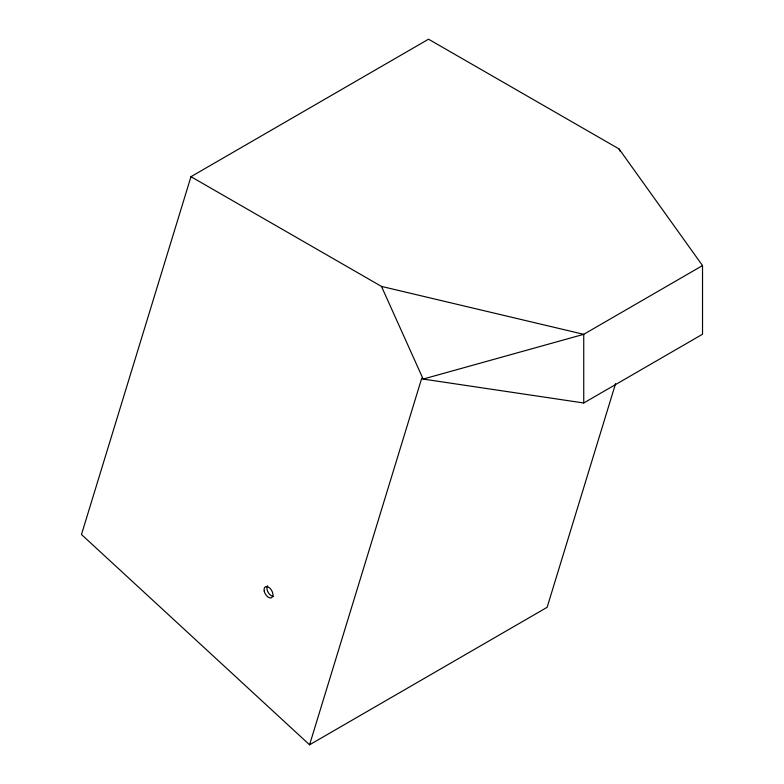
<?xml version="1.0" encoding="UTF-8"?>
<svg xmlns="http://www.w3.org/2000/svg" width="784" height="784" viewBox="0 0 784 784"><rect width="100%" height="100%" fill="white"/><g stroke="black" fill="none" stroke-linecap="round" stroke-linejoin="round"><path stroke-width="1.18" d="M309.572 744.8L421.723 378.251L423.144 379.064L583.737 402.986L702.523 334.239L702.523 265.58L619.027 148.921L428.525 39.2L190.973 176.684L81.477 534.512L309.572 744.8L547.124 607.316L615.567 383.641M702.523 265.58L583.737 334.327L423.144 379.064L381.475 286.405L190.973 176.684M381.475 286.405L583.737 334.327L583.737 402.986M619.027 148.921L620.036 151.155M273.596 596.35A6.311 3.646 59.9 0 1 268.206 592.43A6.311 3.646 59.9 0 1 267.501 585.805M264.198 591.107A6.311 3.646 59.9 0 0 271.676 597.712A6.311 3.646 59.9 0 0 269.667 587.951A6.311 3.646 59.9 0 0 264.198 591.107"/></g></svg>
